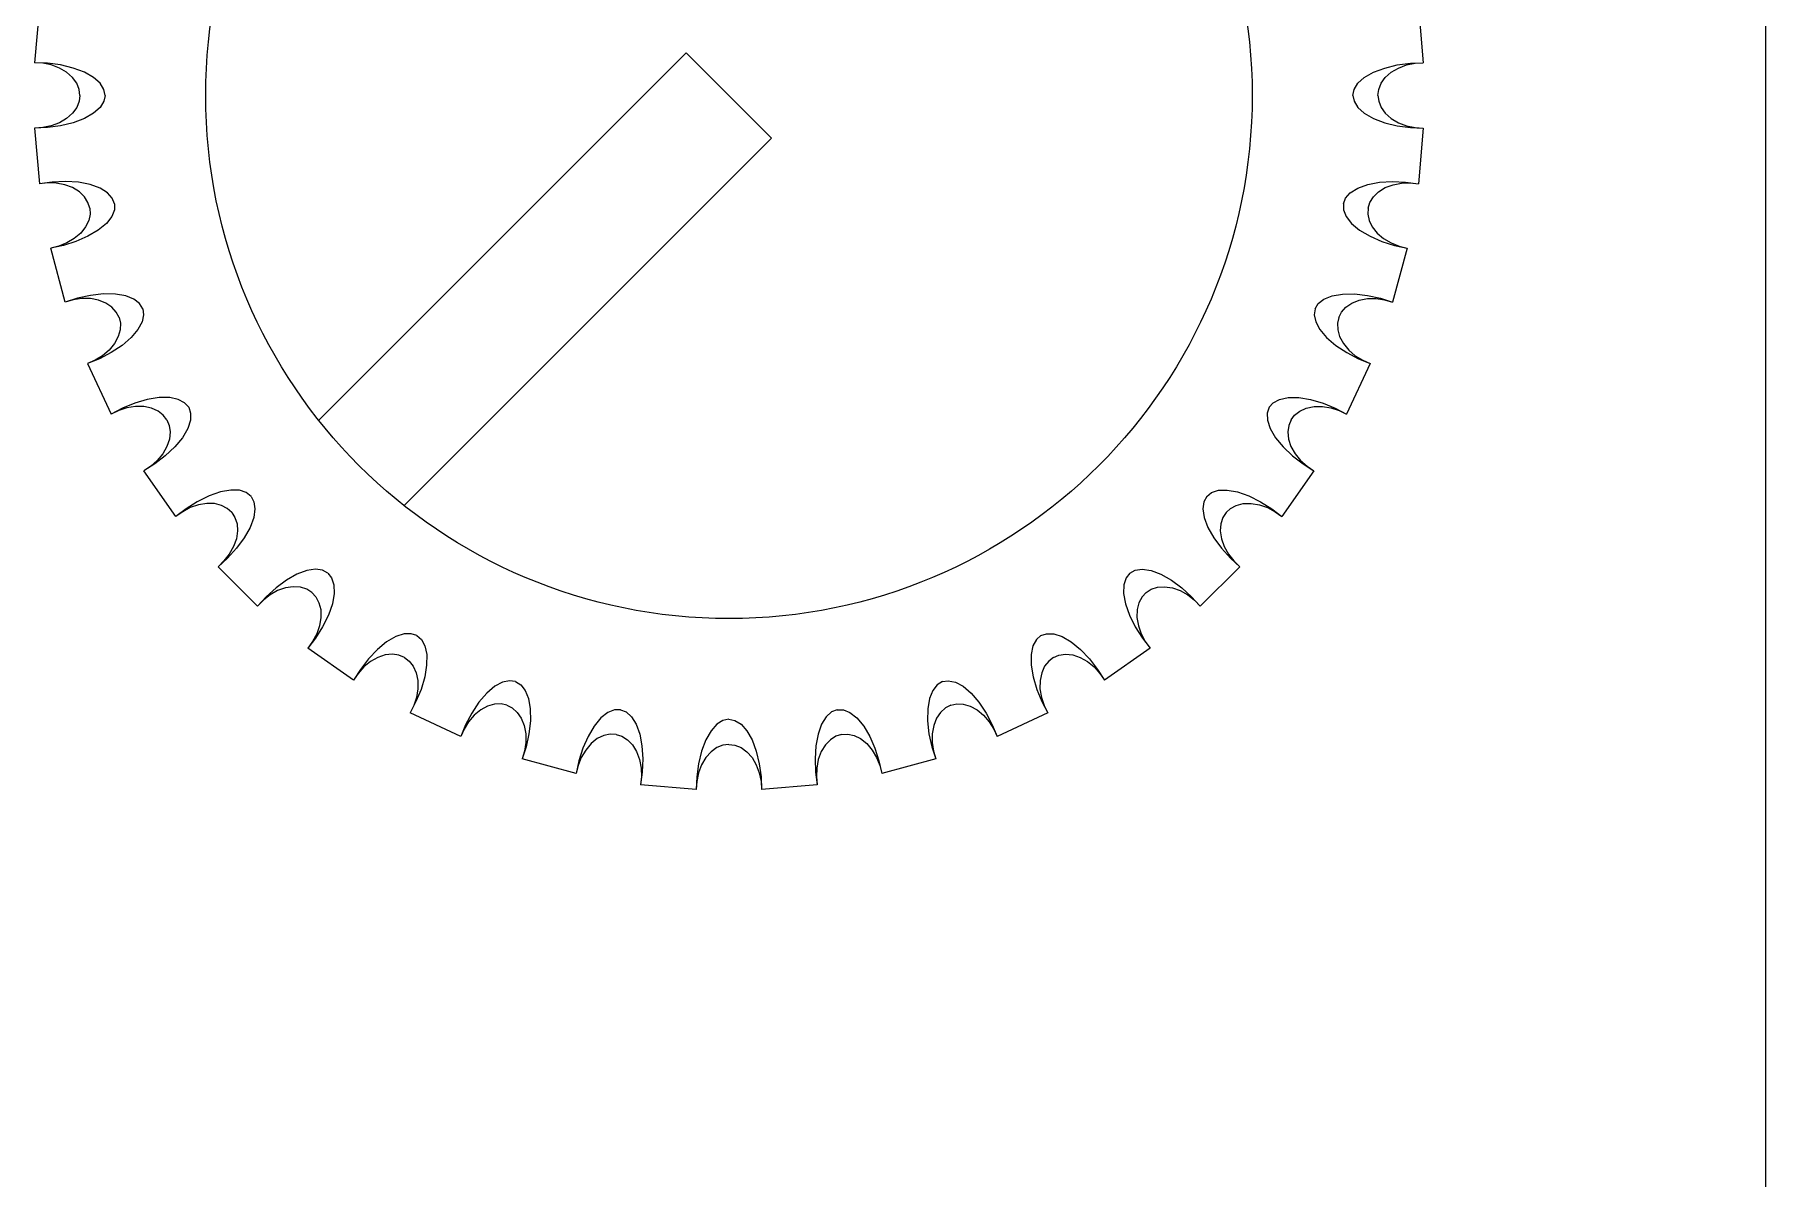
# Model space of a CAD drawing. Extents: x -615 to 711, y 0 to 128.
# Drawn here: x 43.4 to 60.6, y 22.74 to 34.1 of the extents above; entities that cross this region are included whole.
import ezdxf

# ---------------------------------------------------------------- set-up
doc = ezdxf.new("R2010")
doc.units = 0
doc.layers.add('DXF_EG_PANEL_1_0_MODEL_DX0', color=7, linetype='CONTINUOUS')
doc.layers.add('LAYER1', color=7, linetype='CONTINUOUS')

msp = doc.modelspace()

# ---------------------------------------------------------------- linework, layer by layer
at = {"layer": 'DXF_EG_PANEL_1_0_MODEL_DX0', "color": 178}
msp.add_line((60.6, 128.5), (60.6, 0), dxfattribs=at)
at = {"layer": 'LAYER1', "color": 178}
for p, q in [((43.448, 34.378), (43.4, 33.825)), ((43.448, 34.378), (43.4, 33.825)), ((57.152, 34.378), (57.2, 33.825)), ((57.152, 34.378), (57.2, 33.825)), ((49.876, 33.924), (46.223, 30.272)), ((49.876, 33.924), (50.724, 33.076)), ((43.4, 33.175), (43.448, 32.622)), ((43.4, 33.175), (43.448, 32.622)), ((50.724, 33.076), (47.072, 29.423)), ((57.2, 33.175), (57.152, 32.622)), ((57.2, 33.175), (57.152, 32.622)), ((43.705, 31.445), (43.561, 31.982)), ((43.705, 31.445), (43.561, 31.982)), ((57.039, 31.982), (56.895, 31.445)), ((57.039, 31.982), (56.895, 31.445)), ((43.927, 30.835), (44.162, 30.331)), ((43.927, 30.835), (44.162, 30.331)), ((56.673, 30.835), (56.438, 30.331)), ((56.673, 30.835), (56.438, 30.331)), ((44.805, 29.314), (44.487, 29.769)), ((44.805, 29.314), (44.487, 29.769)), ((56.113, 29.769), (55.795, 29.314)), ((56.113, 29.769), (55.795, 29.314)), ((45.616, 28.423), (45.223, 28.816)), ((45.616, 28.423), (45.223, 28.816)), ((55.377, 28.816), (54.984, 28.423)), ((55.377, 28.816), (54.984, 28.423)), ((46.569, 27.687), (46.114, 28.005)), ((46.569, 27.687), (46.114, 28.005)), ((54.486, 28.005), (54.031, 27.687)), ((54.486, 28.005), (54.031, 27.687)), ((47.635, 27.127), (47.131, 27.362)), ((47.635, 27.127), (47.131, 27.362)), ((53.469, 27.362), (52.965, 27.127)), ((53.469, 27.362), (52.965, 27.127)), ((48.782, 26.761), (48.245, 26.905)), ((48.782, 26.761), (48.245, 26.905)), ((52.355, 26.905), (51.818, 26.761)), ((52.355, 26.905), (51.818, 26.761)), ((49.975, 26.6), (49.422, 26.648)), ((49.975, 26.6), (49.422, 26.648)), ((51.178, 26.648), (50.625, 26.6)), ((51.178, 26.648), (50.625, 26.6))]:
    msp.add_line(p, q, dxfattribs=at)
for points in [[(44.1, 33.5, 0), (44.088, 33.559, 0), (44.051, 33.62, 0), (43.986, 33.678, 0), (43.895, 33.73, 0), (43.783, 33.772, 0), (43.658, 33.802, 0), (43.527, 33.82, 0), (43.4, 33.825, 0)], [(43.85, 33.5, 0), (43.842, 33.559, 0), (43.818, 33.62, 0), (43.777, 33.678, 0), (43.718, 33.73, 0), (43.646, 33.772, 0), (43.566, 33.802, 0), (43.482, 33.82, 0), (43.4, 33.825, 0)], [(44.1, 33.5, 0), (44.088, 33.559, 0), (44.051, 33.62, 0), (43.986, 33.678, 0), (43.895, 33.73, 0), (43.783, 33.772, 0), (43.658, 33.802, 0), (43.527, 33.82, 0), (43.4, 33.825, 0)], [(43.85, 33.5, 0), (43.842, 33.559, 0), (43.818, 33.62, 0), (43.777, 33.678, 0), (43.718, 33.73, 0), (43.646, 33.772, 0), (43.566, 33.802, 0), (43.482, 33.82, 0), (43.4, 33.825, 0)], [(56.5, 33.5, 0), (56.512, 33.559, 0), (56.549, 33.62, 0), (56.614, 33.678, 0), (56.705, 33.73, 0), (56.817, 33.772, 0), (56.942, 33.802, 0), (57.073, 33.82, 0), (57.2, 33.825, 0)], [(56.5, 33.5, 0), (56.512, 33.559, 0), (56.549, 33.62, 0), (56.614, 33.678, 0), (56.705, 33.73, 0), (56.817, 33.772, 0), (56.942, 33.802, 0), (57.073, 33.82, 0), (57.2, 33.825, 0)], [(56.75, 33.5, 0), (56.758, 33.559, 0), (56.782, 33.62, 0), (56.823, 33.678, 0), (56.882, 33.73, 0), (56.954, 33.772, 0), (57.034, 33.802, 0), (57.118, 33.82, 0), (57.2, 33.825, 0)], [(56.75, 33.5, 0), (56.758, 33.559, 0), (56.782, 33.62, 0), (56.823, 33.678, 0), (56.882, 33.73, 0), (56.954, 33.772, 0), (57.034, 33.802, 0), (57.118, 33.82, 0), (57.2, 33.825, 0)], [(44.1, 33.5, 0), (44.088, 33.441, 0), (44.051, 33.38, 0), (43.986, 33.322, 0), (43.895, 33.27, 0), (43.783, 33.228, 0), (43.658, 33.198, 0), (43.527, 33.18, 0), (43.4, 33.175, 0)], [(43.85, 33.5, 0), (43.842, 33.441, 0), (43.818, 33.38, 0), (43.777, 33.322, 0), (43.718, 33.27, 0), (43.646, 33.228, 0), (43.566, 33.198, 0), (43.482, 33.18, 0), (43.4, 33.175, 0)], [(44.1, 33.5, 0), (44.088, 33.441, 0), (44.051, 33.38, 0), (43.986, 33.322, 0), (43.895, 33.27, 0), (43.783, 33.228, 0), (43.658, 33.198, 0), (43.527, 33.18, 0), (43.4, 33.175, 0)], [(43.85, 33.5, 0), (43.842, 33.441, 0), (43.818, 33.38, 0), (43.777, 33.322, 0), (43.718, 33.27, 0), (43.646, 33.228, 0), (43.566, 33.198, 0), (43.482, 33.18, 0), (43.4, 33.175, 0)], [(56.5, 33.5, 0), (56.512, 33.441, 0), (56.549, 33.38, 0), (56.614, 33.322, 0), (56.705, 33.27, 0), (56.817, 33.228, 0), (56.942, 33.198, 0), (57.073, 33.18, 0), (57.2, 33.175, 0)], [(56.5, 33.5, 0), (56.512, 33.441, 0), (56.549, 33.38, 0), (56.614, 33.322, 0), (56.705, 33.27, 0), (56.817, 33.228, 0), (56.942, 33.198, 0), (57.073, 33.18, 0), (57.2, 33.175, 0)], [(56.75, 33.5, 0), (56.758, 33.441, 0), (56.782, 33.38, 0), (56.823, 33.322, 0), (56.882, 33.27, 0), (56.954, 33.228, 0), (57.034, 33.198, 0), (57.118, 33.18, 0), (57.2, 33.175, 0)], [(56.75, 33.5, 0), (56.758, 33.441, 0), (56.782, 33.38, 0), (56.823, 33.322, 0), (56.882, 33.27, 0), (56.954, 33.228, 0), (57.034, 33.198, 0), (57.118, 33.18, 0), (57.2, 33.175, 0)], [(44.194, 32.423, 0), (44.172, 32.48, 0), (44.125, 32.533, 0), (44.051, 32.579, 0), (43.952, 32.614, 0), (43.835, 32.636, 0), (43.706, 32.644, 0), (43.575, 32.639, 0), (43.448, 32.622, 0)], [(44.194, 32.423, 0), (44.172, 32.48, 0), (44.125, 32.533, 0), (44.051, 32.579, 0), (43.952, 32.614, 0), (43.835, 32.636, 0), (43.706, 32.644, 0), (43.575, 32.639, 0), (43.448, 32.622, 0)], [(43.948, 32.38, 0), (43.93, 32.437, 0), (43.896, 32.492, 0), (43.845, 32.542, 0), (43.778, 32.583, 0), (43.7, 32.612, 0), (43.615, 32.628, 0), (43.53, 32.631, 0), (43.448, 32.622, 0)], [(43.948, 32.38, 0), (43.93, 32.437, 0), (43.896, 32.492, 0), (43.845, 32.542, 0), (43.778, 32.583, 0), (43.7, 32.612, 0), (43.615, 32.628, 0), (43.53, 32.631, 0), (43.448, 32.622, 0)], [(56.406, 32.423, 0), (56.428, 32.48, 0), (56.475, 32.533, 0), (56.549, 32.579, 0), (56.648, 32.614, 0), (56.765, 32.636, 0), (56.894, 32.644, 0), (57.025, 32.639, 0), (57.152, 32.622, 0)], [(56.406, 32.423, 0), (56.428, 32.48, 0), (56.475, 32.533, 0), (56.549, 32.579, 0), (56.648, 32.614, 0), (56.765, 32.636, 0), (56.894, 32.644, 0), (57.025, 32.639, 0), (57.152, 32.622, 0)], [(56.652, 32.38, 0), (56.67, 32.437, 0), (56.704, 32.492, 0), (56.755, 32.542, 0), (56.822, 32.583, 0), (56.9, 32.612, 0), (56.985, 32.628, 0), (57.07, 32.631, 0), (57.152, 32.622, 0)], [(56.652, 32.38, 0), (56.67, 32.437, 0), (56.704, 32.492, 0), (56.755, 32.542, 0), (56.822, 32.583, 0), (56.9, 32.612, 0), (56.985, 32.628, 0), (57.07, 32.631, 0), (57.152, 32.622, 0)], [(44.194, 32.423, 0), (44.193, 32.363, 0), (44.167, 32.297, 0), (44.113, 32.228, 0), (44.032, 32.161, 0), (43.929, 32.1, 0), (43.811, 32.049, 0), (43.686, 32.009, 0), (43.561, 31.982, 0)], [(44.194, 32.423, 0), (44.193, 32.363, 0), (44.167, 32.297, 0), (44.113, 32.228, 0), (44.032, 32.161, 0), (43.929, 32.1, 0), (43.811, 32.049, 0), (43.686, 32.009, 0), (43.561, 31.982, 0)], [(43.948, 32.38, 0), (43.951, 32.32, 0), (43.938, 32.257, 0), (43.907, 32.192, 0), (43.858, 32.131, 0), (43.794, 32.077, 0), (43.72, 32.033, 0), (43.641, 32.001, 0), (43.561, 31.982, 0)], [(43.948, 32.38, 0), (43.951, 32.32, 0), (43.938, 32.257, 0), (43.907, 32.192, 0), (43.858, 32.131, 0), (43.794, 32.077, 0), (43.72, 32.033, 0), (43.641, 32.001, 0), (43.561, 31.982, 0)], [(56.406, 32.423, 0), (56.407, 32.363, 0), (56.433, 32.297, 0), (56.487, 32.228, 0), (56.568, 32.161, 0), (56.671, 32.1, 0), (56.789, 32.049, 0), (56.914, 32.009, 0), (57.039, 31.982, 0)], [(56.406, 32.423, 0), (56.407, 32.363, 0), (56.433, 32.297, 0), (56.487, 32.228, 0), (56.568, 32.161, 0), (56.671, 32.1, 0), (56.789, 32.049, 0), (56.914, 32.009, 0), (57.039, 31.982, 0)], [(56.652, 32.38, 0), (56.649, 32.32, 0), (56.662, 32.257, 0), (56.693, 32.192, 0), (56.742, 32.131, 0), (56.806, 32.077, 0), (56.88, 32.033, 0), (56.959, 32.001, 0), (57.039, 31.982, 0)], [(56.652, 32.38, 0), (56.649, 32.32, 0), (56.662, 32.257, 0), (56.693, 32.192, 0), (56.742, 32.131, 0), (56.806, 32.077, 0), (56.88, 32.033, 0), (56.959, 32.001, 0), (57.039, 31.982, 0)], [(44.474, 31.379, 0), (44.443, 31.431, 0), (44.387, 31.475, 0), (44.306, 31.508, 0), (44.203, 31.525, 0), (44.083, 31.527, 0), (43.955, 31.512, 0), (43.826, 31.484, 0), (43.705, 31.445, 0)], [(44.474, 31.379, 0), (44.443, 31.431, 0), (44.387, 31.475, 0), (44.306, 31.508, 0), (44.203, 31.525, 0), (44.083, 31.527, 0), (43.955, 31.512, 0), (43.826, 31.484, 0), (43.705, 31.445, 0)], [(44.239, 31.294, 0), (44.212, 31.347, 0), (44.168, 31.396, 0), (44.109, 31.436, 0), (44.036, 31.465, 0), (43.954, 31.48, 0), (43.868, 31.481, 0), (43.784, 31.468, 0), (43.705, 31.445, 0)], [(44.239, 31.294, 0), (44.212, 31.347, 0), (44.168, 31.396, 0), (44.109, 31.436, 0), (44.036, 31.465, 0), (43.954, 31.48, 0), (43.868, 31.481, 0), (43.784, 31.468, 0), (43.705, 31.445, 0)], [(56.126, 31.379, 0), (56.157, 31.431, 0), (56.213, 31.475, 0), (56.294, 31.508, 0), (56.397, 31.525, 0), (56.517, 31.527, 0), (56.645, 31.512, 0), (56.774, 31.484, 0), (56.895, 31.445, 0)], [(56.126, 31.379, 0), (56.157, 31.431, 0), (56.213, 31.475, 0), (56.294, 31.508, 0), (56.397, 31.525, 0), (56.517, 31.527, 0), (56.645, 31.512, 0), (56.774, 31.484, 0), (56.895, 31.445, 0)], [(56.361, 31.294, 0), (56.388, 31.347, 0), (56.432, 31.396, 0), (56.491, 31.436, 0), (56.564, 31.465, 0), (56.646, 31.48, 0), (56.732, 31.481, 0), (56.816, 31.468, 0), (56.895, 31.445, 0)], [(56.361, 31.294, 0), (56.388, 31.347, 0), (56.432, 31.396, 0), (56.491, 31.436, 0), (56.564, 31.465, 0), (56.646, 31.48, 0), (56.732, 31.481, 0), (56.816, 31.468, 0), (56.895, 31.445, 0)], [(44.474, 31.379, 0), (44.483, 31.32, 0), (44.469, 31.25, 0), (44.427, 31.173, 0), (44.36, 31.093, 0), (44.269, 31.015, 0), (44.161, 30.944, 0), (44.045, 30.883, 0), (43.927, 30.835, 0)], [(44.474, 31.379, 0), (44.483, 31.32, 0), (44.469, 31.25, 0), (44.427, 31.173, 0), (44.36, 31.093, 0), (44.269, 31.015, 0), (44.161, 30.944, 0), (44.045, 30.883, 0), (43.927, 30.835, 0)], [(56.126, 31.379, 0), (56.117, 31.32, 0), (56.131, 31.25, 0), (56.173, 31.173, 0), (56.24, 31.093, 0), (56.331, 31.015, 0), (56.439, 30.944, 0), (56.555, 30.883, 0), (56.673, 30.835, 0)], [(56.126, 31.379, 0), (56.117, 31.32, 0), (56.131, 31.25, 0), (56.173, 31.173, 0), (56.24, 31.093, 0), (56.331, 31.015, 0), (56.439, 30.944, 0), (56.555, 30.883, 0), (56.673, 30.835, 0)], [(44.239, 31.294, 0), (44.252, 31.236, 0), (44.25, 31.171, 0), (44.231, 31.102, 0), (44.194, 31.033, 0), (44.14, 30.969, 0), (44.075, 30.913, 0), (44.002, 30.868, 0), (43.927, 30.835, 0)], [(44.239, 31.294, 0), (44.252, 31.236, 0), (44.25, 31.171, 0), (44.231, 31.102, 0), (44.194, 31.033, 0), (44.14, 30.969, 0), (44.075, 30.913, 0), (44.002, 30.868, 0), (43.927, 30.835, 0)], [(56.361, 31.294, 0), (56.348, 31.236, 0), (56.35, 31.171, 0), (56.369, 31.102, 0), (56.406, 31.033, 0), (56.46, 30.969, 0), (56.525, 30.913, 0), (56.598, 30.868, 0), (56.673, 30.835, 0)], [(56.361, 31.294, 0), (56.348, 31.236, 0), (56.35, 31.171, 0), (56.369, 31.102, 0), (56.406, 31.033, 0), (56.46, 30.969, 0), (56.525, 30.913, 0), (56.598, 30.868, 0), (56.673, 30.835, 0)], [(44.931, 30.4, 0), (44.891, 30.445, 0), (44.828, 30.479, 0), (44.743, 30.497, 0), (44.638, 30.496, 0), (44.52, 30.477, 0), (44.396, 30.44, 0), (44.275, 30.39, 0), (44.162, 30.331, 0)], [(44.931, 30.4, 0), (44.891, 30.445, 0), (44.828, 30.479, 0), (44.743, 30.497, 0), (44.638, 30.496, 0), (44.52, 30.477, 0), (44.396, 30.44, 0), (44.275, 30.39, 0), (44.162, 30.331, 0)], [(55.669, 30.4, 0), (55.709, 30.445, 0), (55.772, 30.479, 0), (55.857, 30.497, 0), (55.962, 30.496, 0), (56.08, 30.477, 0), (56.204, 30.44, 0), (56.325, 30.39, 0), (56.438, 30.331, 0)], [(55.669, 30.4, 0), (55.709, 30.445, 0), (55.772, 30.479, 0), (55.857, 30.497, 0), (55.962, 30.496, 0), (56.08, 30.477, 0), (56.204, 30.44, 0), (56.325, 30.39, 0), (56.438, 30.331, 0)], [(44.714, 30.275, 0), (44.678, 30.322, 0), (44.627, 30.363, 0), (44.562, 30.392, 0), (44.485, 30.408, 0), (44.402, 30.409, 0), (44.317, 30.394, 0), (44.236, 30.368, 0), (44.162, 30.331, 0)], [(44.714, 30.275, 0), (44.678, 30.322, 0), (44.627, 30.363, 0), (44.562, 30.392, 0), (44.485, 30.408, 0), (44.402, 30.409, 0), (44.317, 30.394, 0), (44.236, 30.368, 0), (44.162, 30.331, 0)], [(44.931, 30.4, 0), (44.95, 30.343, 0), (44.948, 30.272, 0), (44.921, 30.189, 0), (44.868, 30.098, 0), (44.792, 30.006, 0), (44.699, 29.917, 0), (44.594, 29.837, 0), (44.487, 29.769, 0)], [(44.931, 30.4, 0), (44.95, 30.343, 0), (44.948, 30.272, 0), (44.921, 30.189, 0), (44.868, 30.098, 0), (44.792, 30.006, 0), (44.699, 29.917, 0), (44.594, 29.837, 0), (44.487, 29.769, 0)], [(44.714, 30.275, 0), (44.737, 30.22, 0), (44.747, 30.156, 0), (44.739, 30.084, 0), (44.715, 30.01, 0), (44.674, 29.938, 0), (44.619, 29.871, 0), (44.555, 29.814, 0), (44.487, 29.769, 0)], [(44.714, 30.275, 0), (44.737, 30.22, 0), (44.747, 30.156, 0), (44.739, 30.084, 0), (44.715, 30.01, 0), (44.674, 29.938, 0), (44.619, 29.871, 0), (44.555, 29.814, 0), (44.487, 29.769, 0)], [(55.669, 30.4, 0), (55.65, 30.343, 0), (55.652, 30.272, 0), (55.679, 30.189, 0), (55.732, 30.098, 0), (55.808, 30.006, 0), (55.901, 29.917, 0), (56.006, 29.837, 0), (56.113, 29.769, 0)], [(55.669, 30.4, 0), (55.65, 30.343, 0), (55.652, 30.272, 0), (55.679, 30.189, 0), (55.732, 30.098, 0), (55.808, 30.006, 0), (55.901, 29.917, 0), (56.006, 29.837, 0), (56.113, 29.769, 0)], [(55.886, 30.275, 0), (55.863, 30.22, 0), (55.853, 30.156, 0), (55.861, 30.084, 0), (55.885, 30.01, 0), (55.926, 29.938, 0), (55.981, 29.871, 0), (56.045, 29.814, 0), (56.113, 29.769, 0)], [(55.886, 30.275, 0), (55.863, 30.22, 0), (55.853, 30.156, 0), (55.861, 30.084, 0), (55.885, 30.01, 0), (55.926, 29.938, 0), (55.981, 29.871, 0), (56.045, 29.814, 0), (56.113, 29.769, 0)], [(55.886, 30.275, 0), (55.922, 30.322, 0), (55.973, 30.363, 0), (56.038, 30.392, 0), (56.115, 30.408, 0), (56.198, 30.409, 0), (56.283, 30.394, 0), (56.364, 30.368, 0), (56.438, 30.331, 0)], [(55.886, 30.275, 0), (55.922, 30.322, 0), (55.973, 30.363, 0), (56.038, 30.392, 0), (56.115, 30.408, 0), (56.198, 30.409, 0), (56.283, 30.394, 0), (56.364, 30.368, 0), (56.438, 30.331, 0)], [(45.551, 29.515, 0), (45.504, 29.552, 0), (45.436, 29.575, 0), (45.349, 29.578, 0), (45.246, 29.559, 0), (45.133, 29.519, 0), (45.017, 29.462, 0), (44.906, 29.391, 0), (44.805, 29.314, 0)], [(45.551, 29.515, 0), (45.504, 29.552, 0), (45.436, 29.575, 0), (45.349, 29.578, 0), (45.246, 29.559, 0), (45.133, 29.519, 0), (45.017, 29.462, 0), (44.906, 29.391, 0), (44.805, 29.314, 0)], [(45.359, 29.354, 0), (45.315, 29.394, 0), (45.258, 29.425, 0), (45.189, 29.443, 0), (45.11, 29.445, 0), (45.028, 29.431, 0), (44.947, 29.403, 0), (44.872, 29.362, 0), (44.805, 29.314, 0)], [(45.359, 29.354, 0), (45.315, 29.394, 0), (45.258, 29.425, 0), (45.189, 29.443, 0), (45.11, 29.445, 0), (45.028, 29.431, 0), (44.947, 29.403, 0), (44.872, 29.362, 0), (44.805, 29.314, 0)], [(45.551, 29.515, 0), (45.58, 29.462, 0), (45.59, 29.392, 0), (45.577, 29.305, 0), (45.541, 29.207, 0), (45.482, 29.103, 0), (45.406, 28.999, 0), (45.317, 28.902, 0), (45.223, 28.816, 0)], [(45.551, 29.515, 0), (45.58, 29.462, 0), (45.59, 29.392, 0), (45.577, 29.305, 0), (45.541, 29.207, 0), (45.482, 29.103, 0), (45.406, 28.999, 0), (45.317, 28.902, 0), (45.223, 28.816, 0)], [(55.049, 29.515, 0), (55.02, 29.462, 0), (55.01, 29.392, 0), (55.023, 29.305, 0), (55.059, 29.207, 0), (55.118, 29.103, 0), (55.194, 28.999, 0), (55.283, 28.902, 0), (55.377, 28.816, 0)], [(55.049, 29.515, 0), (55.02, 29.462, 0), (55.01, 29.392, 0), (55.023, 29.305, 0), (55.059, 29.207, 0), (55.118, 29.103, 0), (55.194, 28.999, 0), (55.283, 28.902, 0), (55.377, 28.816, 0)], [(55.049, 29.515, 0), (55.096, 29.552, 0), (55.164, 29.575, 0), (55.251, 29.578, 0), (55.354, 29.559, 0), (55.467, 29.519, 0), (55.583, 29.462, 0), (55.694, 29.391, 0), (55.795, 29.314, 0)], [(55.049, 29.515, 0), (55.096, 29.552, 0), (55.164, 29.575, 0), (55.251, 29.578, 0), (55.354, 29.559, 0), (55.467, 29.519, 0), (55.583, 29.462, 0), (55.694, 29.391, 0), (55.795, 29.314, 0)], [(55.241, 29.354, 0), (55.285, 29.394, 0), (55.342, 29.425, 0), (55.411, 29.443, 0), (55.49, 29.445, 0), (55.572, 29.431, 0), (55.653, 29.403, 0), (55.728, 29.362, 0), (55.795, 29.314, 0)], [(55.241, 29.354, 0), (55.285, 29.394, 0), (55.342, 29.425, 0), (55.411, 29.443, 0), (55.49, 29.445, 0), (55.572, 29.431, 0), (55.653, 29.403, 0), (55.728, 29.362, 0), (55.795, 29.314, 0)], [(45.359, 29.354, 0), (45.391, 29.304, 0), (45.412, 29.242, 0), (45.417, 29.171, 0), (45.406, 29.093, 0), (45.378, 29.015, 0), (45.335, 28.94, 0), (45.282, 28.873, 0), (45.223, 28.816, 0)], [(45.359, 29.354, 0), (45.391, 29.304, 0), (45.412, 29.242, 0), (45.417, 29.171, 0), (45.406, 29.093, 0), (45.378, 29.015, 0), (45.335, 28.94, 0), (45.282, 28.873, 0), (45.223, 28.816, 0)], [(55.241, 29.354, 0), (55.209, 29.304, 0), (55.188, 29.242, 0), (55.183, 29.171, 0), (55.194, 29.093, 0), (55.222, 29.015, 0), (55.265, 28.94, 0), (55.318, 28.873, 0), (55.377, 28.816, 0)], [(55.241, 29.354, 0), (55.209, 29.304, 0), (55.188, 29.242, 0), (55.183, 29.171, 0), (55.194, 29.093, 0), (55.222, 29.015, 0), (55.265, 28.94, 0), (55.318, 28.873, 0), (55.377, 28.816, 0)], [(46.315, 28.751, 0), (46.262, 28.78, 0), (46.192, 28.79, 0), (46.105, 28.777, 0), (46.007, 28.741, 0), (45.903, 28.682, 0), (45.799, 28.606, 0), (45.702, 28.517, 0), (45.616, 28.423, 0)], [(46.315, 28.751, 0), (46.262, 28.78, 0), (46.192, 28.79, 0), (46.105, 28.777, 0), (46.007, 28.741, 0), (45.903, 28.682, 0), (45.799, 28.606, 0), (45.702, 28.517, 0), (45.616, 28.423, 0)], [(46.315, 28.751, 0), (46.352, 28.704, 0), (46.375, 28.636, 0), (46.378, 28.549, 0), (46.359, 28.446, 0), (46.319, 28.333, 0), (46.262, 28.217, 0), (46.191, 28.106, 0), (46.114, 28.005, 0)], [(46.315, 28.751, 0), (46.352, 28.704, 0), (46.375, 28.636, 0), (46.378, 28.549, 0), (46.359, 28.446, 0), (46.319, 28.333, 0), (46.262, 28.217, 0), (46.191, 28.106, 0), (46.114, 28.005, 0)], [(54.285, 28.751, 0), (54.248, 28.704, 0), (54.225, 28.636, 0), (54.222, 28.549, 0), (54.241, 28.446, 0), (54.281, 28.333, 0), (54.338, 28.217, 0), (54.409, 28.106, 0), (54.486, 28.005, 0)], [(54.285, 28.751, 0), (54.248, 28.704, 0), (54.225, 28.636, 0), (54.222, 28.549, 0), (54.241, 28.446, 0), (54.281, 28.333, 0), (54.338, 28.217, 0), (54.409, 28.106, 0), (54.486, 28.005, 0)], [(54.285, 28.751, 0), (54.338, 28.78, 0), (54.408, 28.79, 0), (54.495, 28.777, 0), (54.593, 28.741, 0), (54.697, 28.682, 0), (54.801, 28.606, 0), (54.898, 28.517, 0), (54.984, 28.423, 0)], [(54.285, 28.751, 0), (54.338, 28.78, 0), (54.408, 28.79, 0), (54.495, 28.777, 0), (54.593, 28.741, 0), (54.697, 28.682, 0), (54.801, 28.606, 0), (54.898, 28.517, 0), (54.984, 28.423, 0)], [(46.154, 28.559, 0), (46.104, 28.591, 0), (46.042, 28.612, 0), (45.971, 28.617, 0), (45.893, 28.606, 0), (45.815, 28.578, 0), (45.74, 28.535, 0), (45.673, 28.482, 0), (45.616, 28.423, 0)], [(46.154, 28.559, 0), (46.104, 28.591, 0), (46.042, 28.612, 0), (45.971, 28.617, 0), (45.893, 28.606, 0), (45.815, 28.578, 0), (45.74, 28.535, 0), (45.673, 28.482, 0), (45.616, 28.423, 0)], [(46.154, 28.559, 0), (46.194, 28.515, 0), (46.225, 28.458, 0), (46.243, 28.389, 0), (46.245, 28.31, 0), (46.231, 28.228, 0), (46.203, 28.147, 0), (46.162, 28.072, 0), (46.114, 28.005, 0)], [(46.154, 28.559, 0), (46.194, 28.515, 0), (46.225, 28.458, 0), (46.243, 28.389, 0), (46.245, 28.31, 0), (46.231, 28.228, 0), (46.203, 28.147, 0), (46.162, 28.072, 0), (46.114, 28.005, 0)], [(54.446, 28.559, 0), (54.406, 28.515, 0), (54.375, 28.458, 0), (54.357, 28.389, 0), (54.355, 28.31, 0), (54.369, 28.228, 0), (54.397, 28.147, 0), (54.438, 28.072, 0), (54.486, 28.005, 0)], [(54.446, 28.559, 0), (54.406, 28.515, 0), (54.375, 28.458, 0), (54.357, 28.389, 0), (54.355, 28.31, 0), (54.369, 28.228, 0), (54.397, 28.147, 0), (54.438, 28.072, 0), (54.486, 28.005, 0)], [(54.446, 28.559, 0), (54.496, 28.591, 0), (54.558, 28.612, 0), (54.629, 28.617, 0), (54.707, 28.606, 0), (54.785, 28.578, 0), (54.86, 28.535, 0), (54.927, 28.482, 0), (54.984, 28.423, 0)], [(54.446, 28.559, 0), (54.496, 28.591, 0), (54.558, 28.612, 0), (54.629, 28.617, 0), (54.707, 28.606, 0), (54.785, 28.578, 0), (54.86, 28.535, 0), (54.927, 28.482, 0), (54.984, 28.423, 0)], [(47.2, 28.131, 0), (47.143, 28.15, 0), (47.072, 28.148, 0), (46.989, 28.121, 0), (46.898, 28.068, 0), (46.806, 27.992, 0), (46.717, 27.899, 0), (46.637, 27.794, 0), (46.569, 27.687, 0)], [(47.2, 28.131, 0), (47.143, 28.15, 0), (47.072, 28.148, 0), (46.989, 28.121, 0), (46.898, 28.068, 0), (46.806, 27.992, 0), (46.717, 27.899, 0), (46.637, 27.794, 0), (46.569, 27.687, 0)], [(47.2, 28.131, 0), (47.245, 28.091, 0), (47.279, 28.028, 0), (47.297, 27.943, 0), (47.296, 27.838, 0), (47.277, 27.72, 0), (47.24, 27.596, 0), (47.19, 27.475, 0), (47.131, 27.362, 0)], [(47.2, 28.131, 0), (47.245, 28.091, 0), (47.279, 28.028, 0), (47.297, 27.943, 0), (47.296, 27.838, 0), (47.277, 27.72, 0), (47.24, 27.596, 0), (47.19, 27.475, 0), (47.131, 27.362, 0)], [(53.4, 28.131, 0), (53.355, 28.091, 0), (53.321, 28.028, 0), (53.303, 27.943, 0), (53.304, 27.838, 0), (53.323, 27.72, 0), (53.36, 27.596, 0), (53.41, 27.475, 0), (53.469, 27.362, 0)], [(53.4, 28.131, 0), (53.355, 28.091, 0), (53.321, 28.028, 0), (53.303, 27.943, 0), (53.304, 27.838, 0), (53.323, 27.72, 0), (53.36, 27.596, 0), (53.41, 27.475, 0), (53.469, 27.362, 0)], [(53.4, 28.131, 0), (53.457, 28.15, 0), (53.528, 28.148, 0), (53.611, 28.121, 0), (53.702, 28.068, 0), (53.794, 27.992, 0), (53.883, 27.899, 0), (53.963, 27.794, 0), (54.031, 27.687, 0)], [(53.4, 28.131, 0), (53.457, 28.15, 0), (53.528, 28.148, 0), (53.611, 28.121, 0), (53.702, 28.068, 0), (53.794, 27.992, 0), (53.883, 27.899, 0), (53.963, 27.794, 0), (54.031, 27.687, 0)], [(47.075, 27.914, 0), (47.02, 27.937, 0), (46.956, 27.947, 0), (46.884, 27.939, 0), (46.81, 27.915, 0), (46.738, 27.874, 0), (46.671, 27.819, 0), (46.614, 27.755, 0), (46.569, 27.687, 0)], [(47.075, 27.914, 0), (47.02, 27.937, 0), (46.956, 27.947, 0), (46.884, 27.939, 0), (46.81, 27.915, 0), (46.738, 27.874, 0), (46.671, 27.819, 0), (46.614, 27.755, 0), (46.569, 27.687, 0)], [(47.075, 27.914, 0), (47.122, 27.878, 0), (47.163, 27.827, 0), (47.192, 27.762, 0), (47.208, 27.685, 0), (47.209, 27.602, 0), (47.194, 27.517, 0), (47.168, 27.436, 0), (47.131, 27.362, 0)], [(47.075, 27.914, 0), (47.122, 27.878, 0), (47.163, 27.827, 0), (47.192, 27.762, 0), (47.208, 27.685, 0), (47.209, 27.602, 0), (47.194, 27.517, 0), (47.168, 27.436, 0), (47.131, 27.362, 0)], [(53.525, 27.914, 0), (53.478, 27.878, 0), (53.437, 27.827, 0), (53.408, 27.762, 0), (53.392, 27.685, 0), (53.391, 27.602, 0), (53.406, 27.517, 0), (53.432, 27.436, 0), (53.469, 27.362, 0)], [(53.525, 27.914, 0), (53.478, 27.878, 0), (53.437, 27.827, 0), (53.408, 27.762, 0), (53.392, 27.685, 0), (53.391, 27.602, 0), (53.406, 27.517, 0), (53.432, 27.436, 0), (53.469, 27.362, 0)], [(53.525, 27.914, 0), (53.58, 27.937, 0), (53.644, 27.947, 0), (53.716, 27.939, 0), (53.79, 27.915, 0), (53.862, 27.874, 0), (53.929, 27.819, 0), (53.986, 27.755, 0), (54.031, 27.687, 0)], [(53.525, 27.914, 0), (53.58, 27.937, 0), (53.644, 27.947, 0), (53.716, 27.939, 0), (53.79, 27.915, 0), (53.862, 27.874, 0), (53.929, 27.819, 0), (53.986, 27.755, 0), (54.031, 27.687, 0)], [(48.179, 27.674, 0), (48.12, 27.683, 0), (48.05, 27.669, 0), (47.973, 27.627, 0), (47.893, 27.56, 0), (47.815, 27.469, 0), (47.744, 27.361, 0), (47.683, 27.245, 0), (47.635, 27.127, 0)], [(48.179, 27.674, 0), (48.12, 27.683, 0), (48.05, 27.669, 0), (47.973, 27.627, 0), (47.893, 27.56, 0), (47.815, 27.469, 0), (47.744, 27.361, 0), (47.683, 27.245, 0), (47.635, 27.127, 0)], [(48.179, 27.674, 0), (48.231, 27.643, 0), (48.275, 27.587, 0), (48.308, 27.506, 0), (48.325, 27.403, 0), (48.327, 27.283, 0), (48.312, 27.155, 0), (48.284, 27.026, 0), (48.245, 26.905, 0)], [(48.179, 27.674, 0), (48.231, 27.643, 0), (48.275, 27.587, 0), (48.308, 27.506, 0), (48.325, 27.403, 0), (48.327, 27.283, 0), (48.312, 27.155, 0), (48.284, 27.026, 0), (48.245, 26.905, 0)], [(52.421, 27.674, 0), (52.369, 27.643, 0), (52.325, 27.587, 0), (52.292, 27.506, 0), (52.275, 27.403, 0), (52.273, 27.283, 0), (52.288, 27.155, 0), (52.316, 27.026, 0), (52.355, 26.905, 0)], [(52.421, 27.674, 0), (52.369, 27.643, 0), (52.325, 27.587, 0), (52.292, 27.506, 0), (52.275, 27.403, 0), (52.273, 27.283, 0), (52.288, 27.155, 0), (52.316, 27.026, 0), (52.355, 26.905, 0)], [(52.421, 27.674, 0), (52.48, 27.683, 0), (52.55, 27.669, 0), (52.627, 27.627, 0), (52.707, 27.56, 0), (52.785, 27.469, 0), (52.856, 27.361, 0), (52.917, 27.245, 0), (52.965, 27.127, 0)], [(52.421, 27.674, 0), (52.48, 27.683, 0), (52.55, 27.669, 0), (52.627, 27.627, 0), (52.707, 27.56, 0), (52.785, 27.469, 0), (52.856, 27.361, 0), (52.917, 27.245, 0), (52.965, 27.127, 0)], [(48.094, 27.439, 0), (48.036, 27.452, 0), (47.971, 27.45, 0), (47.902, 27.431, 0), (47.833, 27.394, 0), (47.769, 27.34, 0), (47.713, 27.275, 0), (47.668, 27.202, 0), (47.635, 27.127, 0)], [(48.094, 27.439, 0), (48.036, 27.452, 0), (47.971, 27.45, 0), (47.902, 27.431, 0), (47.833, 27.394, 0), (47.769, 27.34, 0), (47.713, 27.275, 0), (47.668, 27.202, 0), (47.635, 27.127, 0)], [(48.094, 27.439, 0), (48.147, 27.412, 0), (48.196, 27.368, 0), (48.236, 27.309, 0), (48.265, 27.236, 0), (48.28, 27.154, 0), (48.281, 27.068, 0), (48.268, 26.984, 0), (48.245, 26.905, 0)], [(48.094, 27.439, 0), (48.147, 27.412, 0), (48.196, 27.368, 0), (48.236, 27.309, 0), (48.265, 27.236, 0), (48.28, 27.154, 0), (48.281, 27.068, 0), (48.268, 26.984, 0), (48.245, 26.905, 0)], [(49.223, 27.394, 0), (49.163, 27.393, 0), (49.097, 27.367, 0), (49.028, 27.313, 0), (48.961, 27.232, 0), (48.9, 27.129, 0), (48.849, 27.011, 0), (48.809, 26.886, 0), (48.782, 26.761, 0)], [(49.223, 27.394, 0), (49.163, 27.393, 0), (49.097, 27.367, 0), (49.028, 27.313, 0), (48.961, 27.232, 0), (48.9, 27.129, 0), (48.849, 27.011, 0), (48.809, 26.886, 0), (48.782, 26.761, 0)], [(49.223, 27.394, 0), (49.28, 27.372, 0), (49.333, 27.325, 0), (49.379, 27.251, 0), (49.414, 27.152, 0), (49.436, 27.035, 0), (49.444, 26.906, 0), (49.439, 26.775, 0), (49.422, 26.648, 0)], [(49.223, 27.394, 0), (49.28, 27.372, 0), (49.333, 27.325, 0), (49.379, 27.251, 0), (49.414, 27.152, 0), (49.436, 27.035, 0), (49.444, 26.906, 0), (49.439, 26.775, 0), (49.422, 26.648, 0)], [(51.377, 27.394, 0), (51.32, 27.372, 0), (51.267, 27.325, 0), (51.221, 27.251, 0), (51.186, 27.152, 0), (51.164, 27.035, 0), (51.156, 26.906, 0), (51.161, 26.775, 0), (51.178, 26.648, 0)], [(51.377, 27.394, 0), (51.32, 27.372, 0), (51.267, 27.325, 0), (51.221, 27.251, 0), (51.186, 27.152, 0), (51.164, 27.035, 0), (51.156, 26.906, 0), (51.161, 26.775, 0), (51.178, 26.648, 0)], [(51.377, 27.394, 0), (51.437, 27.393, 0), (51.503, 27.367, 0), (51.572, 27.313, 0), (51.639, 27.232, 0), (51.7, 27.129, 0), (51.751, 27.011, 0), (51.791, 26.886, 0), (51.818, 26.761, 0)], [(51.377, 27.394, 0), (51.437, 27.393, 0), (51.503, 27.367, 0), (51.572, 27.313, 0), (51.639, 27.232, 0), (51.7, 27.129, 0), (51.751, 27.011, 0), (51.791, 26.886, 0), (51.818, 26.761, 0)], [(52.506, 27.439, 0), (52.453, 27.412, 0), (52.404, 27.368, 0), (52.364, 27.309, 0), (52.335, 27.236, 0), (52.32, 27.154, 0), (52.319, 27.068, 0), (52.332, 26.984, 0), (52.355, 26.905, 0)], [(52.506, 27.439, 0), (52.453, 27.412, 0), (52.404, 27.368, 0), (52.364, 27.309, 0), (52.335, 27.236, 0), (52.32, 27.154, 0), (52.319, 27.068, 0), (52.332, 26.984, 0), (52.355, 26.905, 0)], [(52.506, 27.439, 0), (52.564, 27.452, 0), (52.629, 27.45, 0), (52.698, 27.431, 0), (52.767, 27.394, 0), (52.831, 27.34, 0), (52.887, 27.275, 0), (52.932, 27.202, 0), (52.965, 27.127, 0)], [(52.506, 27.439, 0), (52.564, 27.452, 0), (52.629, 27.45, 0), (52.698, 27.431, 0), (52.767, 27.394, 0), (52.831, 27.34, 0), (52.887, 27.275, 0), (52.932, 27.202, 0), (52.965, 27.127, 0)], [(50.3, 27.3, 0), (50.241, 27.288, 0), (50.18, 27.251, 0), (50.122, 27.186, 0), (50.07, 27.095, 0), (50.028, 26.983, 0), (49.998, 26.858, 0), (49.98, 26.727, 0), (49.975, 26.6, 0)], [(50.3, 27.3, 0), (50.241, 27.288, 0), (50.18, 27.251, 0), (50.122, 27.186, 0), (50.07, 27.095, 0), (50.028, 26.983, 0), (49.998, 26.858, 0), (49.98, 26.727, 0), (49.975, 26.6, 0)], [(50.3, 27.3, 0), (50.359, 27.288, 0), (50.42, 27.251, 0), (50.478, 27.186, 0), (50.53, 27.095, 0), (50.572, 26.983, 0), (50.602, 26.858, 0), (50.62, 26.727, 0), (50.625, 26.6, 0)], [(50.3, 27.3, 0), (50.359, 27.288, 0), (50.42, 27.251, 0), (50.478, 27.186, 0), (50.53, 27.095, 0), (50.572, 26.983, 0), (50.602, 26.858, 0), (50.62, 26.727, 0), (50.625, 26.6, 0)], [(49.18, 27.148, 0), (49.12, 27.151, 0), (49.057, 27.138, 0), (48.992, 27.107, 0), (48.931, 27.058, 0), (48.877, 26.994, 0), (48.833, 26.92, 0), (48.801, 26.841, 0), (48.782, 26.761, 0)], [(49.18, 27.148, 0), (49.12, 27.151, 0), (49.057, 27.138, 0), (48.992, 27.107, 0), (48.931, 27.058, 0), (48.877, 26.994, 0), (48.833, 26.92, 0), (48.801, 26.841, 0), (48.782, 26.761, 0)], [(49.18, 27.148, 0), (49.237, 27.13, 0), (49.292, 27.096, 0), (49.342, 27.045, 0), (49.383, 26.978, 0), (49.412, 26.9, 0), (49.428, 26.815, 0), (49.431, 26.73, 0), (49.422, 26.648, 0)], [(49.18, 27.148, 0), (49.237, 27.13, 0), (49.292, 27.096, 0), (49.342, 27.045, 0), (49.383, 26.978, 0), (49.412, 26.9, 0), (49.428, 26.815, 0), (49.431, 26.73, 0), (49.422, 26.648, 0)], [(50.3, 27.05, 0), (50.241, 27.042, 0), (50.18, 27.018, 0), (50.122, 26.977, 0), (50.07, 26.918, 0), (50.028, 26.846, 0), (49.998, 26.766, 0), (49.98, 26.682, 0), (49.975, 26.6, 0)], [(50.3, 27.05, 0), (50.241, 27.042, 0), (50.18, 27.018, 0), (50.122, 26.977, 0), (50.07, 26.918, 0), (50.028, 26.846, 0), (49.998, 26.766, 0), (49.98, 26.682, 0), (49.975, 26.6, 0)], [(50.3, 27.05, 0), (50.359, 27.042, 0), (50.42, 27.018, 0), (50.478, 26.977, 0), (50.53, 26.918, 0), (50.572, 26.846, 0), (50.602, 26.766, 0), (50.62, 26.682, 0), (50.625, 26.6, 0)], [(50.3, 27.05, 0), (50.359, 27.042, 0), (50.42, 27.018, 0), (50.478, 26.977, 0), (50.53, 26.918, 0), (50.572, 26.846, 0), (50.602, 26.766, 0), (50.62, 26.682, 0), (50.625, 26.6, 0)], [(51.42, 27.148, 0), (51.363, 27.13, 0), (51.308, 27.096, 0), (51.258, 27.045, 0), (51.217, 26.978, 0), (51.188, 26.9, 0), (51.172, 26.815, 0), (51.169, 26.73, 0), (51.178, 26.648, 0)], [(51.42, 27.148, 0), (51.363, 27.13, 0), (51.308, 27.096, 0), (51.258, 27.045, 0), (51.217, 26.978, 0), (51.188, 26.9, 0), (51.172, 26.815, 0), (51.169, 26.73, 0), (51.178, 26.648, 0)], [(51.42, 27.148, 0), (51.48, 27.151, 0), (51.543, 27.138, 0), (51.608, 27.107, 0), (51.669, 27.058, 0), (51.723, 26.994, 0), (51.767, 26.92, 0), (51.799, 26.841, 0), (51.818, 26.761, 0)], [(51.42, 27.148, 0), (51.48, 27.151, 0), (51.543, 27.138, 0), (51.608, 27.107, 0), (51.669, 27.058, 0), (51.723, 26.994, 0), (51.767, 26.92, 0), (51.799, 26.841, 0), (51.818, 26.761, 0)]]:
    msp.add_polyline3d(points, dxfattribs=at)
msp.add_circle((50.3, 33.5), 5.2, dxfattribs=at)

doc.saveas('drawing.dxf')
